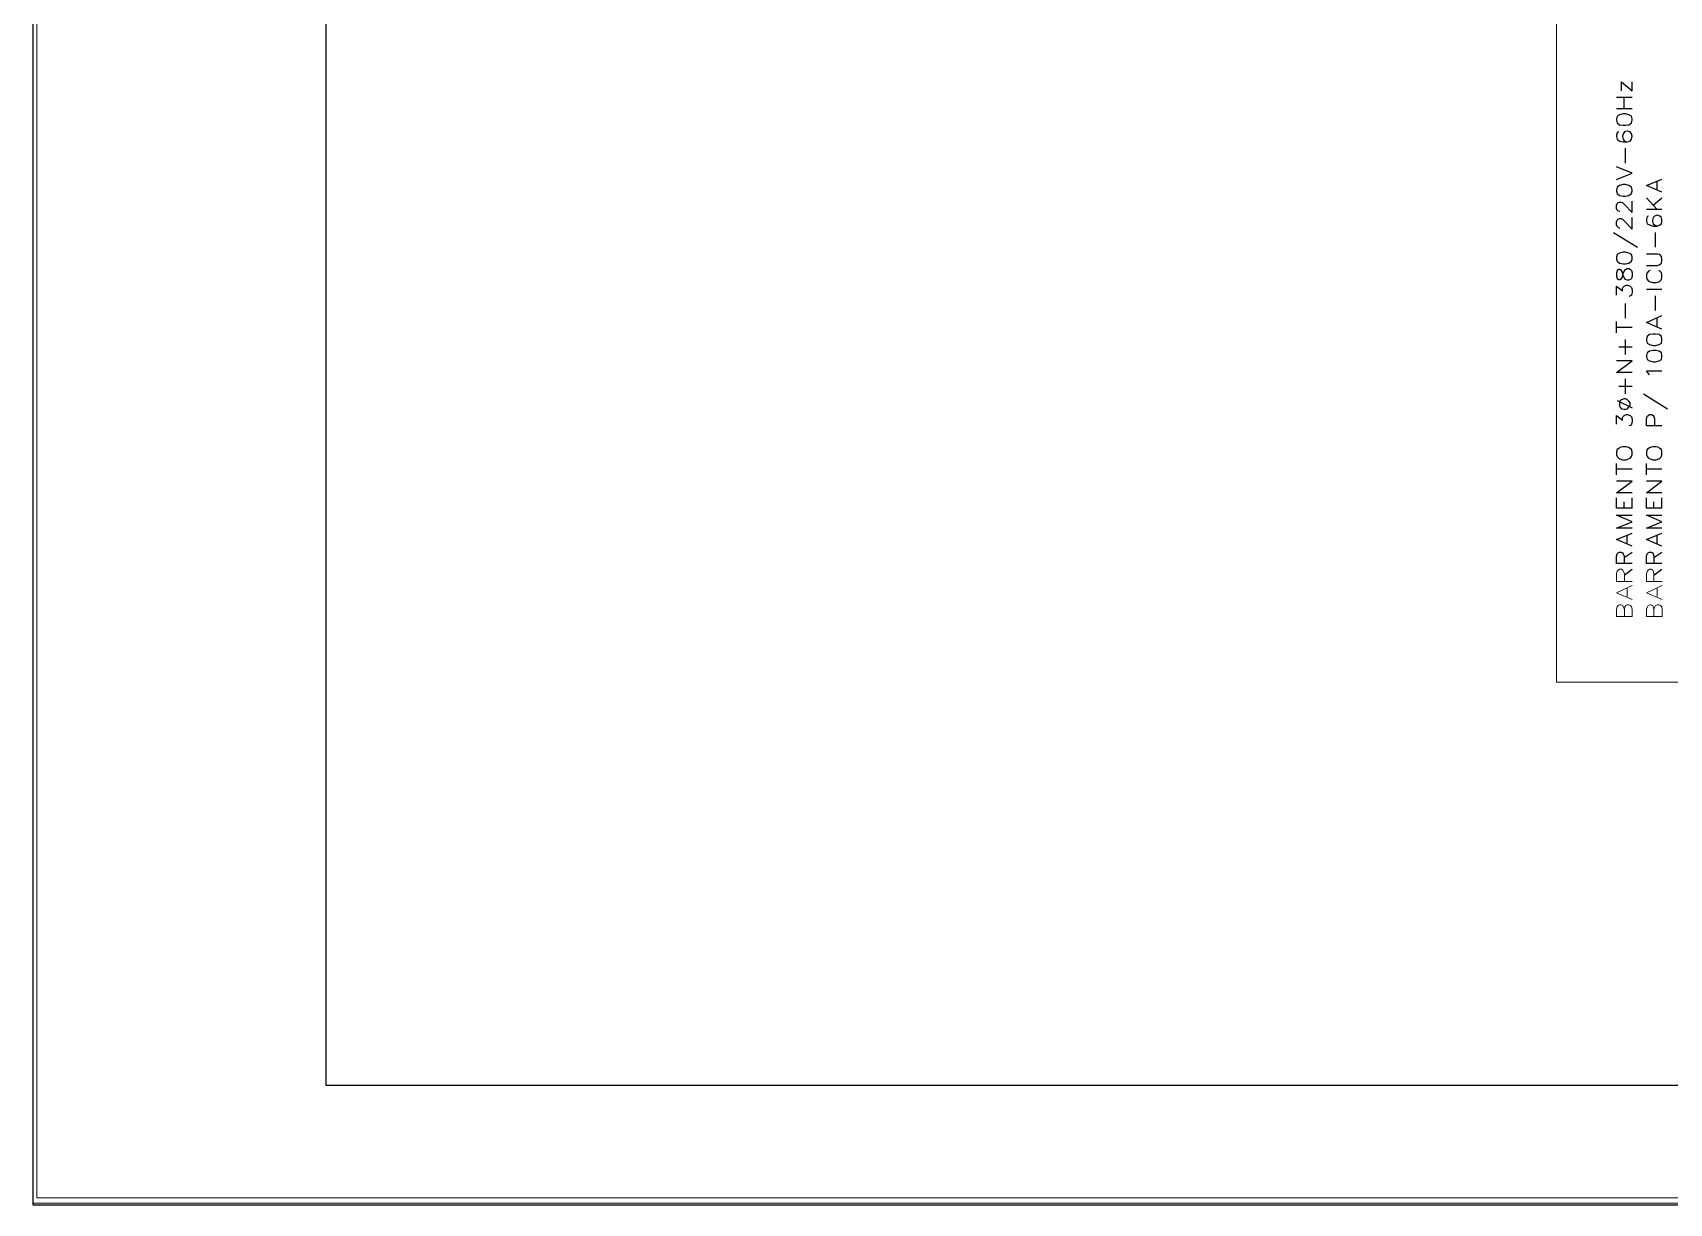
# Model space of a CAD drawing. Header units: millimetres. Extents: x 3240 to 3412, y 1366 to 1426.
# Drawn here: x 3240.49 to 3254.36, y 1366.24 to 1376.17 of the extents above; entities that cross this region are included whole.
import ezdxf
from ezdxf.xclip import XClip

# ---------------------------------------------------------------- set-up
doc = ezdxf.new("R2010")
doc.units = ezdxf.units.MM

# ---------------------------------------------------------------- blocks, each defined once
blk = doc.blocks.new('MFF24880')
at = {"color": 7, "linetype": 'Continuous', "lineweight": 5, "true_color": 0x000007}
blk.add_lwpolyline([(840.08, 0.13), (0, 0.13), (0, 271.14), (14.89, 297.14), (14.89, 594.08), (840.08, 594.08)], close=True, dxfattribs=at)

msp = doc.modelspace()

# ---------------------------------------------------------------- linework, layer by layer
at = {"color": 7, "linetype": 'Continuous', "lineweight": 5, "true_color": 0x000007}
msp.add_lwpolyline([(3240.524, 1366.291), (3324.45, 1366.291), (3324.45, 1425.6), (3240.524, 1425.6)], close=True, dxfattribs=at)
at = {"color": 7, "linetype": 'Continuous', "lineweight": 25, "true_color": 0x000007}
for points in [[(3323.497, 1424.647), (3323.497, 1367.243), (3242.975, 1367.243), (3242.975, 1424.647)], [(3253.917, 1375.427), (3253.922, 1375.405), (3253.944, 1375.389), (3253.974, 1375.386), (3253.995, 1375.386), (3254.023, 1375.389), (3254.045, 1375.405), (3254.05, 1375.427), (3254.05, 1375.44), (3254.045, 1375.462), (3254.023, 1375.473), (3253.995, 1375.482), (3253.974, 1375.482), (3253.944, 1375.473), (3253.922, 1375.462), (3253.917, 1375.44)], [(3253.917, 1374.827), (3253.922, 1374.805), (3253.944, 1374.789), (3253.974, 1374.784), (3253.995, 1374.784), (3254.023, 1374.789), (3254.045, 1374.805), (3254.05, 1374.827), (3254.05, 1374.838), (3254.045, 1374.86), (3254.023, 1374.873), (3253.995, 1374.881), (3253.974, 1374.881), (3253.944, 1374.873), (3253.922, 1374.86), (3253.917, 1374.838)], [(3253.917, 1374.249), (3253.922, 1374.233), (3253.944, 1374.216), (3253.974, 1374.211), (3253.995, 1374.211), (3254.023, 1374.216), (3254.045, 1374.233), (3254.05, 1374.249), (3254.05, 1374.268), (3254.045, 1374.289), (3254.023, 1374.301), (3253.995, 1374.309), (3253.974, 1374.309), (3253.944, 1374.301), (3253.922, 1374.289), (3253.917, 1374.268)], [(3253.917, 1374.105), (3253.922, 1374.086), (3253.936, 1374.077), (3253.947, 1374.077), (3253.96, 1374.086), (3253.969, 1374.097), (3253.974, 1374.127), (3253.982, 1374.148), (3253.995, 1374.162), (3254.007, 1374.17), (3254.023, 1374.17), (3254.037, 1374.162), (3254.045, 1374.153), (3254.05, 1374.132), (3254.05, 1374.105), (3254.045, 1374.086), (3254.037, 1374.077), (3254.023, 1374.072), (3254.007, 1374.072), (3253.995, 1374.077), (3253.982, 1374.094), (3253.974, 1374.11), (3253.969, 1374.14), (3253.96, 1374.153), (3253.947, 1374.162), (3253.936, 1374.162), (3253.922, 1374.153), (3253.917, 1374.132)], [(3254.172, 1373.56), (3254.177, 1373.538), (3254.197, 1373.527), (3254.227, 1373.518), (3254.248, 1373.518), (3254.278, 1373.527), (3254.3, 1373.538), (3254.303, 1373.56), (3254.303, 1373.573), (3254.3, 1373.594), (3254.278, 1373.611), (3254.248, 1373.614), (3254.227, 1373.614), (3254.197, 1373.611), (3254.177, 1373.594), (3254.172, 1373.573)], [(3254.172, 1373.421), (3254.177, 1373.399), (3254.197, 1373.386), (3254.227, 1373.378), (3254.248, 1373.378), (3254.278, 1373.386), (3254.3, 1373.399), (3254.303, 1373.421), (3254.303, 1373.432), (3254.3, 1373.454), (3254.278, 1373.47), (3254.248, 1373.475), (3254.227, 1373.475), (3254.197, 1373.47), (3254.177, 1373.454), (3254.172, 1373.432)], [(3253.944, 1373.009), (3253.947, 1372.997), (3253.96, 1372.979), (3253.982, 1372.976), (3253.995, 1372.976), (3254.012, 1372.979), (3254.023, 1372.997), (3254.033, 1373.009), (3254.033, 1373.03), (3254.023, 1373.044), (3254.012, 1373.057), (3253.995, 1373.065), (3253.982, 1373.065), (3253.96, 1373.057), (3253.947, 1373.044), (3253.944, 1373.03)], [(3253.917, 1372.591), (3253.922, 1372.577), (3253.936, 1372.561), (3253.947, 1372.556), (3253.969, 1372.548), (3253.999, 1372.548), (3254.02, 1372.556), (3254.033, 1372.561), (3254.045, 1372.577), (3254.05, 1372.591), (3254.05, 1372.615), (3254.045, 1372.634), (3254.033, 1372.645), (3254.02, 1372.653), (3253.999, 1372.658), (3253.969, 1372.658), (3253.947, 1372.653), (3253.936, 1372.645), (3253.922, 1372.634), (3253.917, 1372.615)], [(3254.172, 1372.591), (3254.177, 1372.577), (3254.189, 1372.561), (3254.202, 1372.556), (3254.223, 1372.548), (3254.253, 1372.548), (3254.275, 1372.556), (3254.286, 1372.561), (3254.3, 1372.577), (3254.303, 1372.591), (3254.303, 1372.615), (3254.3, 1372.634), (3254.286, 1372.645), (3254.275, 1372.653), (3254.253, 1372.658), (3254.223, 1372.658), (3254.202, 1372.653), (3254.189, 1372.645), (3254.177, 1372.634), (3254.172, 1372.615)]]:
    msp.add_lwpolyline(points, close=True, dxfattribs=at)
at = {"color": 7, "linetype": 'Continuous', "lineweight": 5, "true_color": 0x000007}
for points in [[(3253.408, 1381.04), (3253.408, 1370.664), (3253.408, 1370.664)], [(3253.408, 1370.664), (3260.004, 1370.664), (3260.004, 1370.664)]]:
    msp.add_lwpolyline(points, dxfattribs=at)
at = {"color": 7, "linetype": 'Continuous', "lineweight": 25, "true_color": 0x000007}
for points in [[(3253.96, 1375.677), (3253.96, 1375.753), (3254.05, 1375.677), (3254.05, 1375.753)], [(3253.917, 1375.622), (3254.05, 1375.622), (3254.05, 1375.622)], [(3254.05, 1375.525), (3253.917, 1375.525), (3253.917, 1375.525)], [(3253.982, 1375.525), (3253.982, 1375.622), (3253.982, 1375.622)], [(3253.936, 1375.329), (3253.922, 1375.321), (3253.917, 1375.3), (3253.917, 1375.288), (3253.922, 1375.267), (3253.944, 1375.25), (3253.974, 1375.245), (3254.007, 1375.245), (3254.033, 1375.25), (3254.045, 1375.267), (3254.05, 1375.288), (3254.05, 1375.291), (3254.045, 1375.313), (3254.033, 1375.329), (3254.012, 1375.334), (3254.007, 1375.334), (3253.985, 1375.329), (3253.974, 1375.313), (3253.969, 1375.291), (3253.969, 1375.288), (3253.974, 1375.267), (3253.985, 1375.25), (3254.007, 1375.245)], [(3253.995, 1375.063), (3253.995, 1375.19), (3253.995, 1375.19)], [(3253.917, 1374.924), (3254.05, 1374.979), (3253.917, 1375.033)], [(3254.303, 1374.818), (3254.172, 1374.873), (3254.303, 1374.927)], [(3254.261, 1374.838), (3254.261, 1374.911), (3254.261, 1374.911)], [(3253.947, 1374.653), (3253.944, 1374.653), (3253.931, 1374.656), (3253.922, 1374.664), (3253.917, 1374.678), (3253.917, 1374.707), (3253.922, 1374.721), (3253.931, 1374.729), (3253.944, 1374.732), (3253.957, 1374.732), (3253.969, 1374.729), (3253.985, 1374.712), (3254.05, 1374.645), (3254.05, 1374.741)], [(3254.172, 1374.77), (3254.261, 1374.669), (3254.261, 1374.669)], [(3254.303, 1374.669), (3254.172, 1374.669), (3254.172, 1374.669)], [(3254.227, 1374.707), (3254.303, 1374.77), (3254.303, 1374.77)], [(3253.947, 1374.512), (3253.944, 1374.512), (3253.931, 1374.517), (3253.922, 1374.526), (3253.917, 1374.539), (3253.917, 1374.567), (3253.922, 1374.58), (3253.931, 1374.588), (3253.944, 1374.593), (3253.957, 1374.593), (3253.969, 1374.588), (3253.985, 1374.572), (3254.05, 1374.504), (3254.05, 1374.602)], [(3254.189, 1374.615), (3254.177, 1374.61), (3254.172, 1374.588), (3254.172, 1374.572), (3254.177, 1374.55), (3254.197, 1374.539), (3254.227, 1374.529), (3254.261, 1374.529), (3254.286, 1374.539), (3254.3, 1374.55), (3254.303, 1374.572), (3254.303, 1374.58), (3254.3, 1374.602), (3254.286, 1374.615), (3254.265, 1374.623), (3254.261, 1374.623), (3254.24, 1374.615), (3254.227, 1374.602), (3254.223, 1374.58), (3254.223, 1374.572), (3254.227, 1374.55), (3254.24, 1374.539), (3254.261, 1374.529)], [(3253.893, 1374.474), (3254.096, 1374.352), (3254.096, 1374.352)], [(3254.248, 1374.352), (3254.248, 1374.474), (3254.248, 1374.474)], [(3254.172, 1374.195), (3254.265, 1374.195), (3254.286, 1374.203), (3254.3, 1374.216), (3254.303, 1374.238), (3254.303, 1374.249), (3254.3, 1374.271), (3254.286, 1374.289), (3254.265, 1374.292), (3254.172, 1374.292)], [(3254.202, 1374.153), (3254.189, 1374.148), (3254.177, 1374.132), (3254.172, 1374.119), (3254.172, 1374.094), (3254.177, 1374.077), (3254.189, 1374.064), (3254.202, 1374.056), (3254.223, 1374.051), (3254.253, 1374.051), (3254.275, 1374.056), (3254.286, 1374.064), (3254.3, 1374.077), (3254.303, 1374.094), (3254.303, 1374.119), (3254.3, 1374.132), (3254.286, 1374.148), (3254.275, 1374.153)], [(3253.917, 1373.945), (3253.917, 1374.021), (3253.969, 1373.98), (3253.969, 1374), (3253.974, 1374.013), (3253.982, 1374.021), (3253.999, 1374.029), (3254.012, 1374.029), (3254.033, 1374.021), (3254.045, 1374.01), (3254.05, 1373.988), (3254.05, 1373.967), (3254.045, 1373.945), (3254.037, 1373.937), (3254.023, 1373.932)], [(3254.303, 1373.991), (3254.172, 1373.991), (3254.172, 1373.991)], [(3253.995, 1373.75), (3253.995, 1373.874), (3253.995, 1373.874)], [(3254.248, 1373.814), (3254.248, 1373.937), (3254.248, 1373.937)], [(3253.917, 1373.624), (3253.917, 1373.72), (3253.917, 1373.72)], [(3254.303, 1373.657), (3254.172, 1373.712), (3254.303, 1373.771)], [(3254.261, 1373.679), (3254.261, 1373.75), (3254.261, 1373.75)], [(3253.917, 1373.674), (3254.05, 1373.674), (3254.05, 1373.674)], [(3253.995, 1373.442), (3253.995, 1373.568), (3253.995, 1373.568)], [(3253.936, 1373.505), (3254.05, 1373.505), (3254.05, 1373.505)], [(3254.05, 1373.288), (3253.917, 1373.288), (3254.05, 1373.386), (3253.917, 1373.386)], [(3254.197, 1373.269), (3254.189, 1373.28), (3254.172, 1373.302), (3254.303, 1373.302)], [(3253.936, 1373.171), (3254.05, 1373.171), (3254.05, 1373.171)], [(3253.995, 1373.107), (3253.995, 1373.234), (3253.995, 1373.234)], [(3253.922, 1373.052), (3254.05, 1372.989), (3254.05, 1372.989)], [(3254.147, 1373.107), (3254.351, 1372.979), (3254.351, 1372.979)], [(3253.917, 1372.849), (3253.917, 1372.925), (3253.969, 1372.883), (3253.969, 1372.903), (3253.974, 1372.916), (3253.982, 1372.925), (3253.999, 1372.933), (3254.012, 1372.933), (3254.033, 1372.925), (3254.045, 1372.913), (3254.05, 1372.892), (3254.05, 1372.87), (3254.045, 1372.849), (3254.037, 1372.84), (3254.023, 1372.835)], [(3254.303, 1372.835), (3254.172, 1372.835), (3254.172, 1372.895), (3254.177, 1372.916), (3254.185, 1372.925), (3254.197, 1372.933), (3254.215, 1372.933), (3254.227, 1372.925), (3254.235, 1372.916), (3254.24, 1372.895), (3254.24, 1372.835)], [(3253.917, 1372.422), (3253.917, 1372.518), (3253.917, 1372.518)], [(3253.917, 1372.471), (3254.05, 1372.471), (3254.05, 1372.471)], [(3254.172, 1372.422), (3254.172, 1372.518), (3254.172, 1372.518)], [(3254.172, 1372.471), (3254.303, 1372.471), (3254.303, 1372.471)], [(3254.05, 1372.268), (3253.917, 1372.268), (3254.05, 1372.366), (3253.917, 1372.366)], [(3254.303, 1372.268), (3254.172, 1372.268), (3254.303, 1372.366), (3254.172, 1372.366)], [(3254.05, 1372.137), (3253.917, 1372.137), (3253.917, 1372.227)], [(3253.982, 1372.137), (3253.982, 1372.192), (3253.982, 1372.192)], [(3254.05, 1372.137), (3254.05, 1372.227), (3254.05, 1372.227)], [(3254.303, 1372.137), (3254.172, 1372.137), (3254.172, 1372.227)], [(3254.235, 1372.137), (3254.235, 1372.192), (3254.235, 1372.192)], [(3254.303, 1372.137), (3254.303, 1372.227), (3254.303, 1372.227)], [(3254.05, 1371.969), (3253.917, 1371.969), (3254.05, 1372.023), (3253.917, 1372.078), (3254.05, 1372.078)], [(3254.303, 1371.969), (3254.172, 1371.969), (3254.303, 1372.023), (3254.172, 1372.078), (3254.303, 1372.078)], [(3254.05, 1371.815), (3253.917, 1371.871), (3254.05, 1371.926)], [(3254.007, 1371.836), (3254.007, 1371.904), (3254.007, 1371.904)], [(3254.303, 1371.815), (3254.172, 1371.871), (3254.303, 1371.926)], [(3254.261, 1371.836), (3254.261, 1371.904), (3254.261, 1371.904)], [(3254.05, 1371.668), (3253.917, 1371.668), (3253.917, 1371.73), (3253.922, 1371.752), (3253.931, 1371.76), (3253.944, 1371.765), (3253.957, 1371.765), (3253.969, 1371.76), (3253.974, 1371.752), (3253.982, 1371.73), (3253.982, 1371.668)], [(3253.982, 1371.719), (3254.05, 1371.765), (3254.05, 1371.765)], [(3254.303, 1371.668), (3254.172, 1371.668), (3254.172, 1371.73), (3254.177, 1371.752), (3254.185, 1371.76), (3254.197, 1371.765), (3254.21, 1371.765), (3254.223, 1371.76), (3254.227, 1371.752), (3254.235, 1371.73), (3254.235, 1371.668)], [(3254.235, 1371.719), (3254.303, 1371.765), (3254.303, 1371.765)], [(3253.982, 1371.57), (3254.05, 1371.621), (3254.05, 1371.621)], [(3254.235, 1371.57), (3254.303, 1371.621), (3254.303, 1371.621)]]:
    msp.add_lwpolyline(points, dxfattribs=at)
at = {"color": 7, "linetype": 'Continuous', "lineweight": 13, "true_color": 0x000007}
for points in [[(3254.05, 1371.517), (3253.917, 1371.517), (3253.917, 1371.583), (3253.924, 1371.603), (3253.931, 1371.613), (3253.944, 1371.62), (3253.957, 1371.62), (3253.97, 1371.613), (3253.974, 1371.603), (3253.984, 1371.583), (3253.984, 1371.517)], [(3254.304, 1371.517), (3254.172, 1371.517), (3254.172, 1371.583), (3254.179, 1371.603), (3254.185, 1371.613), (3254.199, 1371.62), (3254.212, 1371.62), (3254.225, 1371.613), (3254.228, 1371.603), (3254.235, 1371.583), (3254.235, 1371.517)], [(3254.05, 1371.365), (3253.917, 1371.421), (3254.05, 1371.481)], [(3254.304, 1371.365), (3254.172, 1371.421), (3254.304, 1371.481)], [(3254.007, 1371.388), (3254.007, 1371.458), (3254.007, 1371.458)], [(3254.261, 1371.388), (3254.261, 1371.458), (3254.261, 1371.458)], [(3253.984, 1371.282), (3253.987, 1371.302), (3253.997, 1371.312), (3254.007, 1371.319), (3254.023, 1371.319), (3254.037, 1371.312), (3254.046, 1371.302), (3254.05, 1371.282), (3254.05, 1371.219), (3253.917, 1371.219), (3253.917, 1371.282), (3253.924, 1371.302), (3253.931, 1371.312), (3253.944, 1371.319), (3253.957, 1371.319), (3253.97, 1371.312), (3253.974, 1371.302), (3253.984, 1371.282), (3253.984, 1371.219)], [(3254.235, 1371.282), (3254.242, 1371.302), (3254.248, 1371.312), (3254.261, 1371.319), (3254.278, 1371.319), (3254.291, 1371.312), (3254.301, 1371.302), (3254.304, 1371.282), (3254.304, 1371.219), (3254.172, 1371.219), (3254.172, 1371.282), (3254.179, 1371.302), (3254.185, 1371.312), (3254.199, 1371.319), (3254.212, 1371.319), (3254.225, 1371.312), (3254.228, 1371.302), (3254.235, 1371.282), (3254.235, 1371.219)]]:
    msp.add_lwpolyline(points, dxfattribs=at)

# ---------------------------------------------------------------- block references
at = {"color": 7, "true_color": 0xffffff}
ref = msp.add_blockref('MFF24880', (3240.488, 1366.231), dxfattribs=dict(at, xscale=0.1, yscale=0.1, zscale=0.1))
XClip(ref).set_block_clipping_path([(0, 0), (840.1799554566, 594.08)])

doc.saveas('drawing.dxf')
